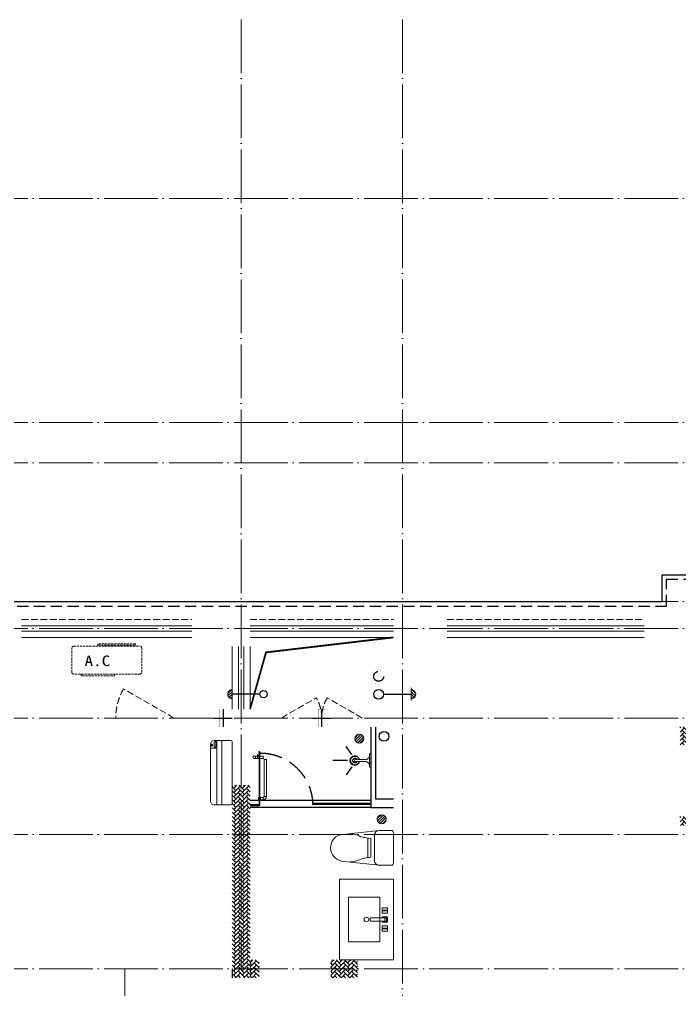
# Model space of a CAD drawing. Extents: x 27938 to 725830, y -209821 to 1628073.
# Drawn here: x 301842 to 309223, y 602106 to 612949 of the extents above; entities that cross this region are included whole.
import ezdxf

# ---------------------------------------------------------------- set-up
doc = ezdxf.new("R2010")
doc.units = 0
doc.header["$LTSCALE"] = 1000
doc.header["$MEASUREMENT"] = 0
for name, pattern in [('DASH', [0.35, 0.25, -0.1]), ('DOTE', [2.42, 2, -0.2, 0.02, -0.2]), ('HIDDEN', [0.375, 0.25, -0.125])]:
    doc.linetypes.add(name, pattern=pattern)
for name, color, linetype, lineweight in [('DOTE', 19, 'DOTE', 9), ('LVTRY', 1, 'Continuous', 13), ('WINDOW', 144, 'Continuous', 15), ('平面-栏杆', 135, 'Continuous', 15), ('平面-看线', 45, 'Continuous', 15), ('平面-空调室内机', 176, 'Continuous', 9), ('平面-空调预留孔', 173, 'Continuous', 15), ('空调', 76, 'Continuous', 13)]:
    doc.layers.add(name, color=color, linetype=linetype, lineweight=lineweight)
for name, color, linetype in [('IP-bath&kitchen-JOHNSON', 4, 'Continuous'), ('P-bath&kitchen-JOHNSON', 4, 'Continuous'), ('VPIPE-中水', 122, 'Continuous'), ('VPIPE-凝结', 150, 'Continuous'), ('VPIPE-废水', 31, 'Continuous'), ('VPIPE-雨水', 4, 'DASH'), ('保温', 6, 'Continuous'), ('机电标识类', 1, 'Continuous'), ('看线', 251, 'Continuous')]:
    doc.layers.add(name, color=color, linetype=linetype)
doc.styles.add('黑体', font='')
doc.styles.get('黑体').set_extended_font_data('SimHei')

# ---------------------------------------------------------------- blocks, each defined once
blk = doc.blocks.new('rrrrrrrrrrrra')
for p, q in [((-112, 459), (-112, 324)), ((253, 484), (-87, 484)), ((278, 324), (278, 459)), ((-112, 324), (-64, -103)), ((-59, 271), (224, 271)), ((-21, 232), (-34, 154)), ((186, 232), (-21, 232)), ((186, 232), (199, 154)), ((278, 324), (228, -116)), ((191, 200), (-26, 200))]:
    blk.add_line(p, q)
for centre, radius, start, end in [((-87, 459), 25, 90, 180), ((253, 459), 25, 0, 90), ((-59, 324), 53.3, 180, 270), ((224, 324), 53.3, 270, 0), ((-323, 210), 294, 333.5369, 351.4828), ((488, 210), 294, 188.5172, 206.4631), ((149, -3), 224, 158.5202, 180), ((16, -3), 224, 0, 21.4798), ((84, -64), 153, 195.0773, 340.1181)]:
    blk.add_arc(centre, radius, start, end)
blk = doc.blocks.new('A$C1E0F638F')
for points in [[(500, 435), (500, 85), (0, 85), (0, 435)], [(270, 30), (230, 30), (230, 195), (270, 195)], [(120, 0), (180, 0), (180, 60), (120, 60)], [(147, 55), (153, 55), (153, 5), (147, 5)], [(230, 30), (270, 30), (270, 10), (230, 10)], [(380, 0), (320, 0), (320, 60), (380, 60)], [(353, 55), (347, 55), (347, 5), (353, 5)]]:
    blk.add_lwpolyline(points, close=True)
blk.add_lwpolyline([(270, 60), (280, 60), (280, 0), (220, 0), (220, 60), (230, 60)])
blk.add_circle((250, 236), 26)
blk = doc.blocks.new('$lvtry$00000171')
for p, q in [((-74, 11), (-11, 74)), ((-70, -27), (27, 70)), ((-53, -53), (53, 53)), ((-27, -70), (70, 27)), ((11, -74), (74, -11))]:
    blk.add_line(p, q)
blk.add_circle((0, 0), 75)
blk.add_point((0, 0))
blk = doc.blocks.new('135')
blk.add_hatch(color=256).paths.add_polyline_path([(5, 2), (4, -1), (-5, 2), (-4, 5)])
for p, q in [((-6, 19), (-3, 19)), ((-3, 19), (-6, 19)), ((-6, 3), (5, -2)), ((-6, 3), (-5, 3)), ((-5, 11), (-5, 31)), ((5, 11), (-5, 11)), ((5, 10), (-5, 10)), ((-5, 3), (-4, 6)), ((-4, 6), (5, 2)), ((0, 0), (0, 39)), ((6, 19), (3, 19)), ((3, 19), (6, 19)), ((4, -1), (5, 2)), ((5, 11), (5, 32)), ((4, -1), (6, -2))]:
    blk.add_line(p, q)
for centre, radius, start, end in [((6, 16), 13.5, 151.0147, 204.8403), ((13, 4), 20.5, 163.0924, 182.0012), ((-6, 4), 1, 184.2275, 248.4661), ((-5, 22), 0.5, 335.7643, 151.0147), ((4, 18), 9.42, 155.7643, 171.9773), ((9, 15), 14.6, 166.278, 198.0953), ((14, 4), 19.5, 163.7443, 182.5269), ((-5, 3), 0.5, 181.9385, 247.2597), ((5, 22), 0.5, 29.8425, 204.574), ((-6, 17), 11.7, 10.475, 24.574), ((-6, 15), 12.4, 338.6449, 16.0476), ((29, 7), 24, 172.9439, 199.2318), ((-6, 16), 13.4, 334.9111, 29.8425), ((26, 6), 20.6, 169.1454, 199.9526), ((6, -1), 1.17, 247.4597, 19.9526), ((6, -1), 0.5, 247.4597, 19.2318)]:
    blk.add_arc(centre, radius, start, end)
blk.add_open_spline([(-5, 31), (-4, 31), (-2, 33), (1, 29), (3, 31), (5, 32)], degree=3, knots=[0, 0, 0, 0, 3.066329, 6.218313, 11.124135, 11.124135, 11.124135, 11.124135])
blk = doc.blocks.new('SDFAWERAWER')
at = {"layer": 'LVTRY', "color": 1}
for p, q in [((593988, -1242191), (593978, -1242214)), ((594017, -1242203), (593988, -1242191)), ((594016, -1242220), (594027, -1242193)), ((594023, -1242211), (594030, -1242194)), ((594027, -1242193), (594033, -1242195)), ((594030, -1242194), (594031, -1242197)), ((593941, -1242210), (593784, -1242595)), ((593965, -1242220), (593807, -1242604)), ((593941, -1242210), (593965, -1242220)), ((594007, -1242226), (593978, -1242214)), ((594016, -1242220), (594022, -1242223)), ((594026, -1242204), (594018, -1242222)), ((594018, -1242222), (594021, -1242220)), ((594025, -1242211), (594021, -1242220)), ((594023, -1242221), (594022, -1242223)), ((594022, -1242223), (594024, -1242222)), ((594024, -1242221), (594024, -1242222)), ((594025, -1242211), (594031, -1242197)), ((594028, -1242234), (594078, -1242255)), ((594032, -1242197), (594033, -1242195)), ((594033, -1242195), (594034, -1242197)), ((594034, -1242198), (594034, -1242197)), ((594047, -1242201), (594036, -1242229)), ((594036, -1242229), (594039, -1242230)), ((594037, -1242211), (594088, -1242232)), ((594039, -1242230), (594045, -1242214)), ((594039, -1242230), (594042, -1242228)), ((594042, -1242228), (594051, -1242205)), ((594050, -1242202), (594043, -1242218)), ((594047, -1242201), (594050, -1242202)), ((594050, -1242202), (594051, -1242205)), ((594057, -1242246), (594067, -1242223)), ((593784, -1242595), (593807, -1242604)), ((593803, -1242641), (593813, -1242618)), ((593813, -1242618), (593842, -1242630)), ((593803, -1242641), (593833, -1242653)), ((593842, -1242630), (593833, -1242653)), ((593834, -1242656), (593833, -1242653)), ((593845, -1242629), (593834, -1242656)), ((593836, -1242657), (593834, -1242656)), ((593848, -1242630), (593836, -1242657)), ((593845, -1242629), (593842, -1242630)), ((593848, -1242630), (593845, -1242629)), ((593847, -1242662), (593858, -1242634)), ((593847, -1242662), (593850, -1242663)), ((593850, -1242663), (593861, -1242635)), ((593852, -1242662), (593862, -1242637)), ((593858, -1242634), (593861, -1242635)), ((593861, -1242635), (593862, -1242637))]:
    blk.add_line(p, q, dxfattribs=at)
blk.add_lwpolyline([(593823, -1242717), (594046, -1242174), (594037, -1242170), (593814, -1242713)], close=True, dxfattribs=at)
blk.add_arc((594075, -1242240), 15.3, 281.7932, 33.7019, dxfattribs=at)
for centre, major_axis, start_param, end_param in [((593974, -1242224), (3.93, 9.6), 0, 1.570796), ((593817, -1242608), (13.5, 33.1), 1.570796, 3.141593), ((593817, -1242608), (3.93, 9.6), 1.570796, 3.141593)]:
    blk.add_ellipse(centre, major_axis=major_axis, ratio=1, start_param=start_param, end_param=end_param, dxfattribs=at)
at = {"layer": 'P-bath&kitchen-JOHNSON', "color": 8, "linetype": 'DASH'}
blk.add_arc((593810, -1242714), 586, 67.5369, 157.1325, dxfattribs=at)
at = {"layer": 'LVTRY', "color": 1, "xscale": -1, "rotation": 157.7329157530927}
blk.add_blockref('135', (594045, -1242162), dxfattribs=at)
blk = doc.blocks.new('A$C5DCB2F21')
at = {"layer": 'IP-bath&kitchen-JOHNSON', "color": 8}
for p, q in [((-68, -213), (-158, -275)), ((68, -213), (158, -275)), ((0, -261), (0, -425))]:
    blk.add_line(p, q, dxfattribs=at)
at = {"layer": 'IP-bath&kitchen-JOHNSON', "color": 250}
for centre, major_axis, ratio, start_param, end_param in [((0, -179), (-51, 0), 0.990052, -1.36297, 4.504563), ((0, -178), (-26.8, 0), 0.994812, -1.167677, 4.309269)]:
    blk.add_ellipse(centre, major_axis=major_axis, ratio=ratio, start_param=start_param, end_param=end_param, dxfattribs=at)
at = {"layer": 'LVTRY', "color": 1}
for p, q in [((74, 0), (-74, 0)), ((-10, -174), (-10, -49)), ((11, -174), (11, -49))]:
    blk.add_line(p, q, dxfattribs=at)
blk.add_lwpolyline([(74, 0), (74, -16), (-74, -16), (-74, 0)], dxfattribs=at)
for points in [[(-26, -31, -0.364142), (-38, -16, -0.020495)], [(-10, -49, 0.214893), (-26, -31, 7.649644)], [(11, -49, -0.21439), (26, -31, -7.649644)], [(26, -31, 0.364142), (38, -16, 0.020495)]]:
    blk.add_lwpolyline(points, format="xyb", dxfattribs=at)
blk.add_arc((0, -174), 10.5, 180, 0, dxfattribs=at)
for centre, major_axis, ratio, start_param, end_param in [((0, -181), (53.6, 0), 0.987577, 1.76809, 7.656688), ((-12, -165), (0, 1.43), 0.85, -1.570796, 4.712389), ((-12, -189), (0, 1.43), 0.85, 4.712389, 10.995574), ((12, -165), (0, 1.43), 0.85, 4.712389, 10.995574), ((12, -189), (0, 1.43), 0.85, 4.712389, 10.995574)]:
    blk.add_ellipse(centre, major_axis=major_axis, ratio=ratio, start_param=start_param, end_param=end_param, dxfattribs=at)
blk = doc.blocks.new('FSFSFSFS')
at = {"layer": 'IP-bath&kitchen-JOHNSON'}
for p, q in [((496432, 524228), (495082, 524228)), ((495082, 524183), (495182, 524183)), ((495082, 524173), (495182, 524173)), ((495182, 524173), (495182, 524183)), ((496432, 524193), (495782, 524193)), ((495782, 524183), (495782, 524193)), ((496432, 524183), (495782, 524183)), ((496432, 524148), (495082, 524148))]:
    blk.add_line(p, q, dxfattribs=at)
at = {"layer": 'IP-bath&kitchen-JOHNSON', "color": 8}
for points in [[(496432, 525048), (496432, 524148), (496682, 524148)], [(496482, 525048), (496482, 524248), (496682, 524248)]]:
    blk.add_lwpolyline(points, dxfattribs=at)
at = {"layer": 'LVTRY', "color": 1}
blk.add_lwpolyline([(496082, 522448), (496682, 522448), (496682, 523348), (496082, 523348)], close=True, dxfattribs=at)
at = {"layer": 'IP-bath&kitchen-JOHNSON', "xscale": -1}
for name, p, rotation in [('SDFAWERAWER', (1515501, 1449334), 337.7402306568929), ('A$C5DCB2F21', (496432, 524673), 269.991511475553)]:
    blk.add_blockref(name, p, dxfattribs=dict(at, rotation=rotation))
at = {"layer": 'LVTRY', "xscale": 0.6666666667107826, "yscale": 0.6666666667107826}
for p in [(496302, 524918), (496552, 524018)]:
    blk.add_blockref('$lvtry$00000171', p, dxfattribs=at)
at = {"layer": 'LVTRY', "color": 1, "extrusion": (0, 0, -1), "zscale": -1, "rotation": 90.00000000000001}
blk.add_blockref('rrrrrrrrrrrra', (-496199, 523616), dxfattribs=at)
at = {"layer": 'LVTRY', "color": 1, "rotation": 90.00000000000001}
blk.add_blockref('A$C1E0F638F', (496617, 522649), dxfattribs=at)
blk = doc.blocks.new('dongkong')
blk.add_wipeout([(-603756, 210771), (-603756, 210571), (-603836, 210571), (-603836, 210771)])
at = {"layer": '机电标识类', "color": 250, "linetype": 'DASH', "ltscale": 400}
for p, q in [((-603796, 210771), (-603796, 210571)), ((-603896, 210671), (-603696, 210671))]:
    blk.add_line(p, q, dxfattribs=at)
at = {"layer": '空调', "color": 6, "linetype": 'DASH', "const_width": 2}
blk.add_lwpolyline([(-603756, 210771), (-603756, 210571), (-603836, 210571), (-603836, 210771)], close=True, dxfattribs=at)
blk = doc.blocks.new('A$C001338C2')
for p, q in [((845, 304), (55, 304)), ((109, 215), (109, 304)), ((0, 249), (0, 22)), ((900, 22), (900, 249)), ((22, 0), (878, 0))]:
    blk.add_line(p, q)
at = {"lineweight": 5}
for p, q in [((900, 215), (0, 215)), ((900, 143), (0, 143))]:
    blk.add_line(p, q, dxfattribs=at)
for points in [[(73, 275), (57, 275, -0.414214), (51, 281), (51, 283, -0.414214), (57, 289), (73, 289, -0.414214), (79, 283), (79, 281, -0.414214)], [(89, 226), (22, 226, -0.414214), (17, 232), (17, 243, -0.414214), (22, 249), (89, 249, -0.414214), (95, 243), (95, 232, -0.414214)]]:
    blk.add_lwpolyline(points, format="xyb", close=True)
for centre, radius, start, end in [((55, 249), 55, 90, 180), ((845, 249), 55, 360, 90), ((22, 22), 22, 180, 270), ((878, 22), 22, 270, 360)]:
    blk.add_arc(centre, radius, start, end)
blk = doc.blocks.new('A$C263B1184')
at = {"layer": '保温', "linetype": 'ByBlock', "ltscale": 10}
h = blk.add_hatch(dxfattribs=at)
h.set_pattern_fill('AR-HBONE', color=251, scale=55)
h.set_pattern_definition([(45, (-1012960.393, -342660.66), (0, 47.4157523), [100.584, -33.528]), (135, (-1012936.685, -342636.954), (3e-15, 47.4157523), [100.584, -33.528])])
h.paths.add_polyline_path([(3900, 8800), (3900, 9000), (4100, 9000), (4100, 8800)])
h = blk.add_hatch(dxfattribs=at)
h.set_pattern_fill('AR-HBONE', color=251, scale=55)
h.set_pattern_definition([(45, (-1017960.394, -343310.663), (0, 47.4157523), [100.584, -33.528]), (135, (-1017936.686, -343286.955), (3e-15, 47.4157523), [100.584, -33.528])])
h.paths.add_polyline_path([(8900, 6200), (8900, 8350), (9100, 8350), (9100, 6200)])
h = blk.add_hatch(dxfattribs=at)
h.set_pattern_fill('AR-HBONE', color=251, scale=55)
h.set_pattern_definition([(45, (-1012960.295, -343660.66), (0, 47.4157523), [100.584, -33.528]), (135, (-1012936.587, -343636.954), (3e-15, 47.4157523), [100.584, -33.528])])
h.paths.add_polyline_path([(3900, 7900), (3900, 8000), (4100, 8000), (4100, 7900)])
h = blk.add_hatch(dxfattribs=at)
h.set_pattern_fill('AR-HBONE', color=251, scale=55)
h.set_pattern_definition([(45, (-1016860.394, -345260.66), (0, 47.4157523), [100.584, -33.528]), (135, (-1016836.686, -345236.954), (3e-15, 47.4157523), [100.584, -33.528])])
h.paths.add_polyline_path([(7700, 6200), (7700, 6400), (8000, 6400), (8000, 6200)])
h = blk.add_hatch(dxfattribs=at)
h.set_pattern_fill('AR-HBONE', color=251, scale=55)
h.set_pattern_definition([(45, (-1017760.394, -345260.66), (0, 47.4157523), [100.584, -33.528]), (135, (-1017736.686, -345236.954), (3e-15, 47.4157523), [100.584, -33.528])])
h.paths.add_polyline_path([(8800, 6200), (8800, 6400), (8900, 6400), (8900, 6200)])
at = {"layer": '保温', "color": 251, "linetype": 'ByBlock', "ltscale": 10}
blk.add_line((9100, 6300), (9100, 6200), dxfattribs=at)
blk = doc.blocks.new('GDGDGRDGDGDR')
at = {"layer": 'DOTE', "linetype": 'DOTE', "ltscale": 0.3}
for p, q in [((304317, 612949), (304317, 602349)), ((306117, 612949), (306117, 593949)), ((270117, 610949), (328917, 610949)), ((270117, 608449), (328917, 608449)), ((270117, 607999), (328917, 607999)), ((270117, 606449), (328917, 606449)), ((270117, 606149), (328917, 606149)), ((270117, 605149), (328917, 605149)), ((270117, 603849), (328917, 603849)), ((270117, 602349), (328917, 602349)), ((303017, 602349), (303017, 593949))]:
    blk.add_line(p, q, dxfattribs=at)
blk = doc.blocks.new('gsergvr')
at = {"layer": '平面-空调预留孔', "linetype": 'DASH', "ltscale": 0.1}
for p, q in [((34075, 17176), (34075, 17166)), ((34085, 17156), (34438, 17156)), ((34448, 17166), (34448, 17176))]:
    blk.add_line(p, q, dxfattribs=at)
blk.add_lwpolyline([(34729, 17176), (33989, 17176, -0.414214), (33969, 17196), (33969, 17466, -0.414214), (33989, 17486), (34729, 17486, -0.414214), (34749, 17466), (34749, 17196, -0.414214)], format="xyb", close=True, dxfattribs=at)
blk.add_lwpolyline([(34679, 17515), (34260, 17515), (34260, 17500), (34679, 17500)], close=True, dxfattribs=at)
for centre, start, end in [((34085, 17166), 180, 270), ((34438, 17166), 270, 0)]:
    blk.add_arc(centre, 10, start, end, dxfattribs=at)
at = {"layer": '平面-空调预留孔', "color": 251, "linetype": 'DASH', "ltscale": 0.1, "true_color": 0x636466, "style": '黑体', "width": 1.2}
blk.add_text('A.C', height=117, dxfattribs=at).set_placement((34111, 17265))
blk = doc.blocks.new('rtyryrtyeeretee')
at = {"layer": '平面-空调预留孔'}
blk.add_blockref('gsergvr', (635673, 326706), dxfattribs=at)
blk = doc.blocks.new('A$C7A951E79')
at = {"layer": 'LVTRY'}
for p, q in [((-7, 49), (-49, 7)), ((0, 28), (-47, -18)), ((0, 0), (-35, -35)), ((0, -71), (0, 71)), ((0, -28), (-18, -47))]:
    blk.add_line(p, q, dxfattribs=at)
blk.add_arc((0, 0), 49.9, 89.9757, 269.9757, dxfattribs=at)
blk.add_point((0, 0), dxfattribs=at)
blk = doc.blocks.new('A$C63A34ABD')
at = {"color": 6, "const_width": 20}
blk.add_lwpolyline([(3100, -900), (3278, -267), (4700, -100)], dxfattribs=at)
at = {"layer": 'VPIPE-凝结', "ltscale": 0.1}
for p, q in [((3210, -734), (2900, -734)), ((4590, -734), (4900, -734))]:
    blk.add_line(p, q, dxfattribs=at)
at = {"layer": 'VPIPE-凝结'}
blk.add_circle((3250, -734), 40, dxfattribs=at)
at = {"layer": 'VPIPE-废水'}
blk.add_circle((4535, -735), 55, dxfattribs=at)
at = {"layer": 'VPIPE-雨水'}
blk.add_circle((4535, -535), 55, dxfattribs=at)
for name, p in [('rtyryrtyeeretee', (-668532, -344391)), ('A$C7A951E79', (2900, -734))]:
    blk.add_blockref(name, p)
at = {"xscale": -1}
blk.add_blockref('A$C7A951E79', (4900, -735), dxfattribs=at)
blk = doc.blocks.new('A$C12C278E8')
at = {"layer": '平面-空调室内机', "ltscale": 0.3}
blk.add_blockref('dongkong', (603696, -210771), dxfattribs=at)

msp = doc.modelspace()

# ---------------------------------------------------------------- linework, layer by layer
at = {"layer": 'VPIPE-中水', "linetype": 'Continuous'}
msp.add_circle((305911.4, 604943.8), 55, dxfattribs=at)
at = {"layer": 'WINDOW', "color": 250, "linetype": 'DASH', "ltscale": 0.3}
msp.add_lwpolyline([(303566.5, 605148.8), (303003.4, 605473.4, 0.1314846), (302916.5, 605148.8)], format="xyb", dxfattribs=at)
at = {"layer": '平面-栏杆'}
for points in [[(303766.5, 606178.8), (301866.5, 606179.1)], [(306016.6, 606178.8), (304416.6, 606179.1)], [(308816.6, 606178.8), (306616.6, 606179.1)], [(303766.5, 606118.8), (301866.5, 606119.1)], [(306016.6, 606118.8), (304416.6, 606119.1)], [(308816.6, 606118.8), (306616.6, 606119.1)], [(304286.6, 605948.8), (304286.3, 605248.8)], [(304346.6, 605948.8), (304346.3, 605248.8)]]:
    msp.add_lwpolyline(points, dxfattribs=at)
at = {"layer": '平面-看线', "linetype": 'DASH', "ltscale": 0.3}
for p, q in [((301866.5, 606249.1), (303766.5, 606248.8)), ((304416.6, 606249.1), (306016.6, 606248.8)), ((306616.6, 606249.1), (308816.6, 606248.8))]:
    msp.add_line(p, q, dxfattribs=at)
at = {"layer": '平面-看线'}
msp.add_line((304216.3, 605248.8), (304216.6, 605948.8), dxfattribs=at)
for points in [[(303766.5, 606048.8), (301866.5, 606049.1)], [(306016.6, 606048.8), (304416.6, 606049.1)], [(308816.6, 606048.8), (306616.6, 606049.1)], [(304416.6, 605948.8), (304416.3, 605248.8)]]:
    msp.add_lwpolyline(points, dxfattribs=at)
at = {"layer": '看线', "color": 201, "linetype": 'HIDDEN', "ltscale": 0.5}
msp.add_lwpolyline([(299516.6, 606398.8), (301066.5, 606398.8), (301066.5, 606398.8), (309066.6, 606398.8), (309066.8, 606698.8), (310766.6, 606698.8), (310766.6, 607748.8)], dxfattribs=at)
at = {"layer": '看线', "color": 201}
msp.add_lwpolyline([(299516.6, 606448.8), (301016.5, 606448.8), (301016.5, 606448.8), (309016.7, 606448.8), (309016.8, 606748.8), (310716.6, 606748.8), (310716.6, 607748.8)], dxfattribs=at)

# ---------------------------------------------------------------- block references
msp.add_blockref('FSFSFSFS', (-190665.9, 80000.3))
at = {"layer": '平面-空调预留孔', "xscale": -0.8000000000465648, "yscale": 0.8000000000465648, "zscale": 0.8000000000465646, "rotation": 89.99999976656984}
msp.add_blockref('A$C001338C2', (304216.5, 604899.1), dxfattribs=at)

# ---------------------------------------------------------------- next in the draw order: block references
at = {"layer": '平面-空调室内机', "ltscale": 0.3, "xscale": -1, "rotation": 180}
msp.add_blockref('dongkong', (909012.6, 815819.6), dxfattribs=at)

# ---------------------------------------------------------------- next in the draw order: linework, layer by layer
at = {"layer": 'WINDOW', "color": 250, "linetype": 'DASH', "ltscale": 0.3}
for points in [[(304766.6, 605148.8), (305156.3, 605373.7, -0.1316053), (305216.6, 605148.8)], [(305666.6, 605148.8), (305276.8, 605373.7, 0.1316053), (305216.6, 605148.8)]]:
    msp.add_lwpolyline(points, format="xyb", dxfattribs=at)

# ---------------------------------------------------------------- next in the draw order: block references
for name, p in [('GDGDGRDGDGDR', (0, 0)), ('A$C63A34ABD', (301316.6, 606148.8))]:
    msp.add_blockref(name, p)
at = {"xscale": -1}
msp.add_blockref('A$C263B1184', (313316.6, 596048.8), dxfattribs=at)

# ---------------------------------------------------------------- next in the draw order: block references
msp.add_blockref('A$C12C278E8', (304216, 605248.8))

doc.saveas('drawing.dxf')
